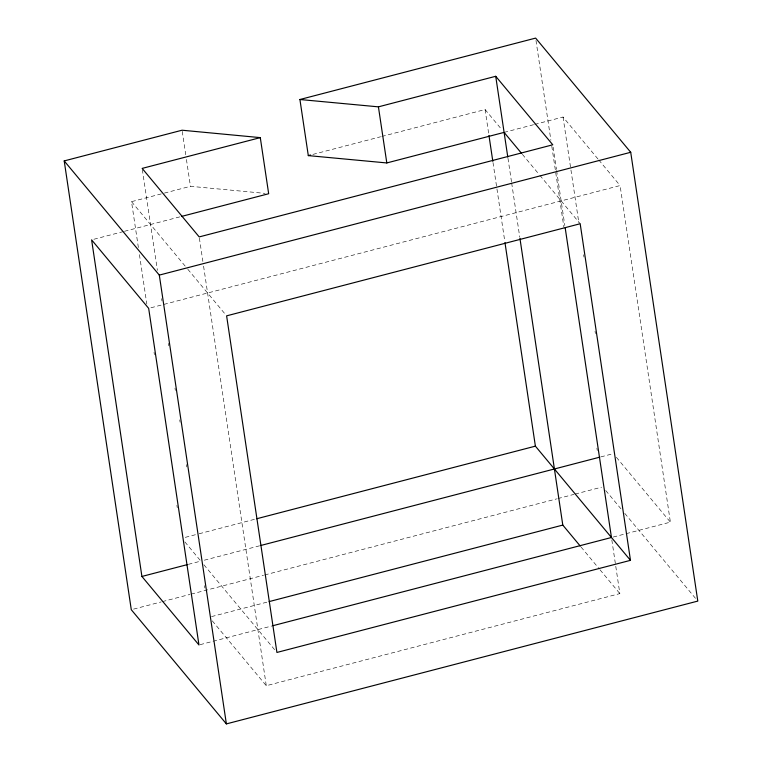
<?xml version="1.0" encoding="UTF-8"?>
<svg xmlns="http://www.w3.org/2000/svg" width="762" height="762" viewBox="0 0 762 762"><rect width="100%" height="100%" fill="white"/><g stroke="black" fill="none" stroke-linecap="round" stroke-linejoin="round"><path stroke-width="0.57" stroke-dasharray="3.81 2.86" d="M138.379 247.564L131.521 201.663L163.249 193.396M164.382 193.1L190.452 186.309L265.119 193.386M312.896 154.41L380.619 136.769M381.772 136.465L485.08 109.547L501.815 129.645M93.878 239.268L123.339 231.591M124.473 231.296L180.356 216.732M504.101 132.388L533.562 124.711M534.695 124.416L563.032 117.034L598.018 159.058M150.933 307.772L620.087 185.547L670.389 522.141L611.457 537.496M185.28 537.362L197.949 534.057M199.101 533.762L255.537 519.055M188.376 564.347L200.844 561.099M204.302 560.203L259.575 545.802M600.866 456.886L613.334 453.638M133.579 609.114L161.182 601.923M162.325 601.628L189.919 594.436M191.071 594.141L263.509 575.262M264.662 574.967L556.708 498.881M557.86 498.577L573.957 494.386M575.1 494.081L601.551 487.194M211.531 616.601L267.967 601.894M200.101 644.671L271.72 626.012M212.274 620.849L266.281 685.714L619.849 593.598L611.638 538.667M598.78 159.972L620.087 185.547M522.361 154.315L539.096 174.412M539.858 175.327L580.177 223.742M616.372 457.286L670.389 522.141M605.742 490.547L620.954 508.816M624.764 513.388L697.792 601.085M581.044 547.011L599.303 568.928M600.065 569.843L619.849 593.598M131.521 201.663L187.052 268.348M187.814 269.262L225.847 314.935M184.871 541.915L200.082 560.184M203.883 564.756L275.396 650.624M563.032 117.034L570.767 168.821M570.948 170.002L578.863 222.961M583.606 254.737L583.959 257.089M595.036 331.232L595.389 333.585M553.117 147.142L556.441 169.345M556.612 170.517L564.852 225.619M535.981 40.453L550.897 140.313M551.783 146.19L563.899 227.247M596.903 448.123L597.256 450.475M507.968 158.277L511.493 181.823M511.664 182.994L519.76 237.134M485.08 109.547L488.775 134.264M492.995 162.516L504.787 241.364M199.387 238.087L202.882 261.461M203.578 266.138L266.281 685.714M182.242 131.378L185.728 154.753M186.433 159.429L190.452 186.309M142.332 169.574L157.401 270.405M161.62 298.647L161.973 301M168.307 343.367L168.659 345.729M174.984 388.096L175.336 390.449M179.737 419.872L180.089 422.224M186.423 464.591L186.776 466.944M204.511 585.645L204.864 587.978M139.436 254.622L146.828 304.057M154.038 352.311L154.391 354.663M176.898 505.311L177.251 507.663"/><path stroke-width="1.14" d="M521.599 153.4L504.101 132.388L386.81 162.944L308.305 155.61L299.914 99.508L535.629 38.1L630.717 152.286L697.792 601.085L226.371 723.9L131.283 609.714L64.208 160.915L182.061 130.216L260.29 137.627L268.672 193.729L181.508 216.437M260.29 137.627L142.151 168.402L199.206 236.915L552.774 144.799L495.719 76.286L378.419 106.851L299.914 99.508M308.305 155.61L310.601 155.01M64.208 160.915L159.306 275.101L630.717 152.286M256.68 518.76L535.391 446.151L630.479 560.337L276.92 652.453L226.609 315.849L580.177 223.742L630.479 560.337M141.913 576.453L198.968 644.966L148.666 308.362L91.611 239.859L141.913 576.453L187.242 564.642M260.728 545.497L599.732 457.171M269.119 601.599L562.794 525.085L580.292 546.097M272.872 625.707L611.457 537.496L565.204 227.971M495.719 76.286L507.797 157.105M519.932 238.315L562.794 525.085M488.956 135.445L492.823 161.334M504.958 242.545L535.391 446.151M378.419 106.851L386.81 162.944M159.306 275.101L226.371 723.9"/></g></svg>
